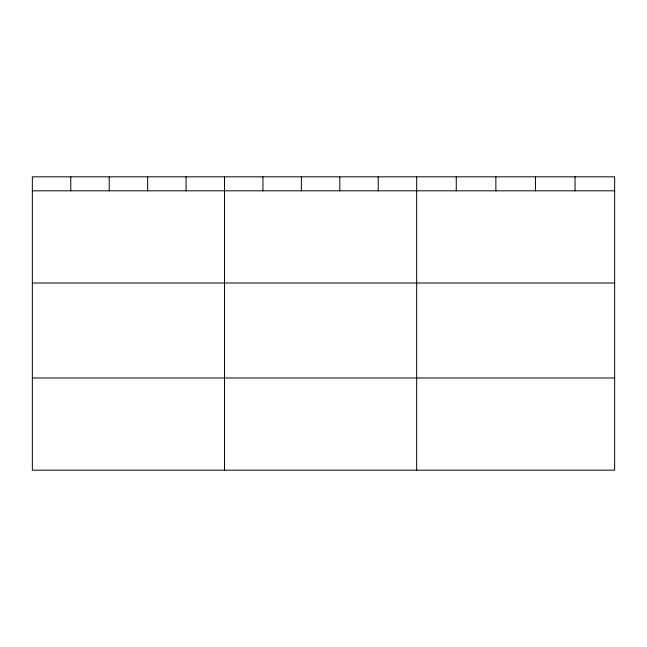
<?xml version="1.0" encoding="UTF-8"?>
<svg xmlns="http://www.w3.org/2000/svg" width="647" height="647" viewBox="0 0 647 647"><rect width="100%" height="100%" fill="white"/><g stroke="black" fill="none" stroke-linecap="round" stroke-linejoin="round"><path stroke-width="0.97" d="M614.65 190.816L614.65 470.183L32.35 470.183L32.35 176.817L614.65 176.817L614.65 190.816L32.35 190.816M32.35 283.006L614.65 283.006M32.35 377.994L614.65 377.994M575.054 176.817L575.054 190.816M535.457 176.817L535.457 190.816M495.861 176.817L495.861 190.816M456.264 176.817L456.264 190.816M416.668 176.817L416.668 470.183M378.236 176.817L378.236 190.816M339.804 176.817L339.804 190.816M301.373 176.817L301.373 190.816M262.941 176.817L262.941 190.816M224.509 176.817L224.509 470.183M186.077 176.817L186.077 190.816M147.645 176.817L147.645 190.816M109.214 176.817L109.214 190.816M70.782 176.817L70.782 190.816"/></g></svg>
